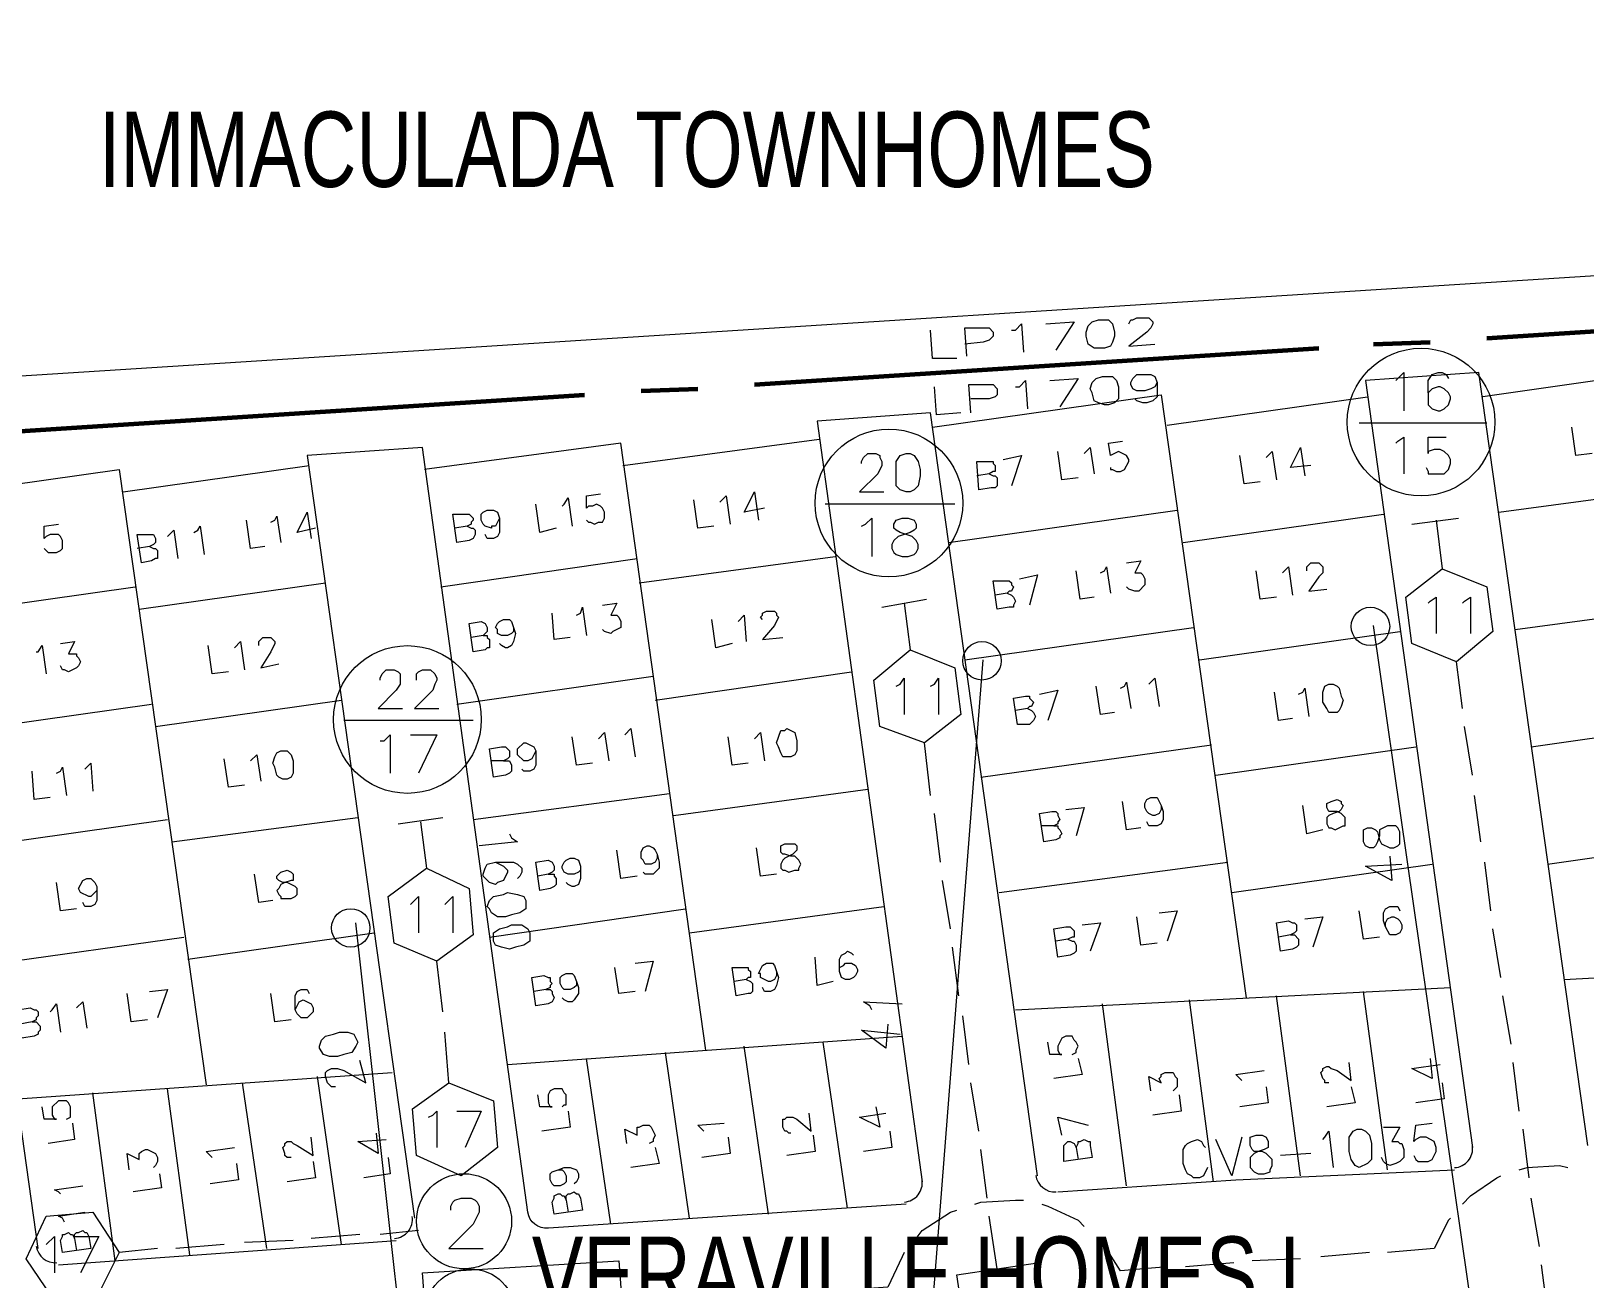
# Model space of a CAD drawing. Header units: millimetres. Extents: x 3.6 to 37.8, y 0.6 to 28.7.
# Drawn here: x 16.312 to 19.515, y 21.243 to 23.815 of the extents above; entities that cross this region are included whole.
import ezdxf

# ---------------------------------------------------------------- set-up
doc = ezdxf.new("R2010")
doc.units = ezdxf.units.MM
for name, color, linetype in [('PDF_0', 7, 'Continuous'), ('PDF_S102$BOUNDARY-NODE', 3, 'Continuous'), ('PDF_S102$Passives-Splt2way', 7, 'Continuous'), ('PDF_S102$Passives-TapOffs', 7, 'Continuous'), ('PDF_S102$POLE', 7, 'Continuous'), ('PDF_S102$STRAND', 7, 'Continuous'), ('PDF_S102$Symbols-SelfTerminating', 7, 'Continuous'), ('PDF_Text', 4, 'Continuous')]:
    doc.layers.add(name, color=color, linetype=linetype)
for name, color, linetype, true_color in [('PDF_S102$Actives-Amplifier', 92, 'Continuous', 0x00b800), ('PDF_S102$Cable-565', 23, 'Continuous', 0xdd8a6d), ('PDF_S102$LOTS', 254, 'Continuous', 0xdcdcdc), ('PDF_S102$NAME-boundarynode', 104, 'Continuous', 0x009425), ('PDF_S102$ROAD', 8, 'Continuous', 0x7f7f7f), ('PDF_S102$SDU', 157, 'Continuous', 0x396472), ('PDF_S102$Symbols-EndOfLine', 15, 'Continuous', 0x944a4a)]:
    doc.layers.add(name, color=color, linetype=linetype, true_color=true_color)
doc.styles.add('PDF Swis721 LtCn BT', font='swisscl.ttf')

msp = doc.modelspace()

# ---------------------------------------------------------------- linework, layer by layer
at = {"layer": 'PDF_0', "lineweight": 9}
msp.add_lwpolyline([(28.37407, 23.21161), (26.01802, 23.29084), (26.30158, 28.54921), (21.95227, 28.59091), (22.05235, 25.58434), (22.89052, 23.52436), (13.59559, 22.93222), (13.61644, 22.59862), (13.79158, 21.34762), (13.24531, 21.33094), (13.39543, 19.22509), (13.89166, 19.22926), (13.92919, 18.76222), (13.53721, 18.31186), (13.63729, 17.52373), (14.4838, 17.52373), (14.67562, 15.36367), (14.75068, 14.22526)], dxfattribs=at)
at = {"layer": 'PDF_S102$Actives-Amplifier', "lineweight": 13}
msp.add_lwpolyline([(17.54458, 21.00151), (17.14009, 20.97232), (17.11924, 21.25588), (17.52373, 21.2809)], close=True, dxfattribs=at)
msp.add_circle((17.21723, 21.17039), 0.09382, dxfattribs=at)
at = {"layer": 'PDF_S102$BOUNDARY-NODE', "lineweight": 60}
for points in [[(19.31266, 23.18242), (20.47609, 23.25748)], [(17.80312, 23.08651), (18.96655, 23.16157)], [(19.07914, 23.16991), (19.1959, 23.17408)], [(16.28941, 22.9906), (17.45284, 23.06566)], [(17.5696, 23.074), (17.68636, 23.07817)]]:
    msp.add_lwpolyline(points, dxfattribs=at)
at = {"layer": 'PDF_S102$Cable-565', "lineweight": 13}
for points in [[(19.26262, 22.41931), (19.25011, 22.51522)], [(19.28347, 22.2817), (19.26679, 22.38178)], [(18.16591, 22.24), (18.1534, 22.34842)], [(19.30015, 22.14409), (19.28764, 22.24)], [(18.18676, 22.10239), (18.17425, 22.20247)], [(19.321, 22.00231), (19.30849, 22.10239)], [(18.20761, 21.96478), (18.19093, 22.06486)], [(19.34185, 21.8647), (19.32517, 21.96478)], [(18.22429, 21.82717), (18.21178, 21.92725)], [(17.16094, 21.79381), (17.14843, 21.89806)], [(19.3627, 21.72709), (19.34602, 21.82717)], [(18.24514, 21.68539), (18.23263, 21.78547)], [(17.17345, 21.64786), (17.16511, 21.75211)], [(19.37938, 21.58948), (19.36687, 21.68956)], [(18.26599, 21.54778), (18.24931, 21.64786)], [(19.40023, 21.45187), (19.38772, 21.55195)], [(18.28267, 21.41017), (18.27016, 21.51025)], [(19.37938, 21.46855), (19.39606, 21.47272), (19.46278, 21.47689), (19.47946, 21.47272)], [(19.26262, 21.39766), (19.2793, 21.41434), (19.33351, 21.45187), (19.34185, 21.45604)], [(18.25765, 21.39766), (18.27016, 21.40183), (18.34105, 21.406), (18.35773, 21.406)], [(18.39526, 21.39766), (18.40777, 21.39349), (18.47032, 21.3643), (18.48283, 21.35179)], [(19.42108, 21.31009), (19.4044, 21.41017)], [(18.13672, 21.32677), (18.14923, 21.34345), (18.20761, 21.38098), (18.22012, 21.38515)], [(18.30352, 21.26422), (18.28684, 21.37264)], [(19.2376, 21.36847), (19.23343, 21.3643), (19.20424, 21.30592), (19.10833, 21.29758)], [(16.98997, 21.33511), (16.88989, 21.32677)], [(17.1109, 21.34345), (17.03167, 21.33511)], [(16.57297, 21.30592), (16.49374, 21.29758)], [(16.71058, 21.31426), (16.6105, 21.30592)], [(16.85236, 21.3226), (16.75228, 21.31843)], [(18.1117, 21.29758), (18.10753, 21.28924), (18.07834, 21.22669), (17.96158, 21.21835)], [(18.6538, 21.26839), (18.55789, 21.26005), (18.52036, 21.31843), (18.51202, 21.32677)], [(19.0708, 21.29758), (18.97072, 21.28924)], [(18.79141, 21.27673), (18.69133, 21.26839)], [(18.92902, 21.28507), (18.82894, 21.2809)], [(19.43776, 21.17665), (19.42525, 21.27256)]]:
    msp.add_lwpolyline(points, dxfattribs=at)
at = {"layer": 'PDF_S102$LOTS', "lineweight": 0}
for points in [[(19.97569, 21.88972), (19.80055, 23.13238), (19.30432, 23.06149)], [(18.17008, 22.99894), (18.64129, 23.06566), (18.81643, 21.823)], [(18.6538, 23.00311), (19.06663, 23.06149)], [(17.70304, 21.71458), (17.5279, 22.96558), (17.12341, 22.91137)], [(17.53207, 22.91971), (17.93656, 22.97392)], [(16.1101, 22.85716), (16.49374, 22.91137), (16.67305, 21.64369)], [(16.50208, 22.8655), (16.88572, 22.91971)], [(19.33768, 22.8238), (19.83391, 22.89052)], [(18.20344, 22.76125), (18.67465, 22.82797)], [(18.68716, 22.76125), (19.09999, 22.81963)], [(17.15677, 22.66951), (17.56126, 22.72789)], [(17.56543, 22.67785), (17.96992, 22.73206)], [(16.53544, 22.62364), (16.91908, 22.67785)], [(16.14346, 22.6153), (16.5271, 22.66951)], [(19.37104, 22.58194), (19.86727, 22.64866)], [(18.2368, 22.51939), (18.70801, 22.58611)], [(18.72052, 22.51939), (19.13335, 22.57777)], [(17.19013, 22.42765), (17.59462, 22.48603)], [(17.59879, 22.43599), (18.00328, 22.49437)], [(16.17682, 22.37344), (16.56046, 22.42765)], [(16.5688, 22.38178), (16.95244, 22.43599)], [(19.4044, 22.34008), (19.90063, 22.41097)], [(18.27016, 22.27753), (18.74554, 22.34425)], [(18.75388, 22.2817), (19.16671, 22.34008)], [(17.22349, 22.18996), (17.62798, 22.24417)], [(17.63632, 22.1983), (18.03664, 22.25251)], [(16.60216, 22.14409), (16.9858, 22.19413)], [(16.21018, 22.13575), (16.59382, 22.18996)], [(19.43776, 22.09822), (19.93399, 22.16911)], [(18.30769, 22.03984), (18.7789, 22.10239)], [(18.78724, 22.03984), (19.20007, 22.09822)], [(17.25685, 21.9481), (17.66134, 22.00648)], [(17.66968, 21.95644), (18.07, 22.01065)], [(16.24354, 21.89389), (16.62718, 21.9481)], [(16.63552, 21.90223), (17.01916, 21.95644)], [(19.47112, 21.86053), (20.47609, 21.91474)], [(18.34105, 21.79798), (19.2376, 21.84385)], [(18.5704, 21.43519), (18.52036, 21.81049)], [(18.74971, 21.44353), (18.69967, 21.81883)], [(18.92902, 21.45604), (18.87898, 21.82717)], [(19.10833, 21.46855), (19.05829, 21.83551)], [(17.29438, 21.68539), (18.10753, 21.74377)], [(17.83231, 21.37681), (17.78227, 21.72292)], [(17.99494, 21.38932), (17.9449, 21.73126)], [(17.50705, 21.35596), (17.45701, 21.6979)], [(17.66968, 21.36847), (17.61964, 21.71041)], [(16.28524, 21.6145), (17.05669, 21.66871)], [(16.95244, 21.31426), (16.9024, 21.66037)], [(16.4854, 21.2809), (16.43953, 21.62701)], [(16.63969, 21.29341), (16.59382, 21.63535)], [(16.79815, 21.30592), (16.74811, 21.64786)]]:
    msp.add_lwpolyline(points, dxfattribs=at)
at = {"layer": 'PDF_S102$NAME-boundarynode', "lineweight": 18}
for points in [[(18.51202, 23.21995), (18.53287, 23.21995), (18.54121, 23.21161), (18.54538, 23.19493), (18.54538, 23.18659), (18.54121, 23.17408), (18.53704, 23.16574), (18.52453, 23.16157), (18.50368, 23.16157), (18.49117, 23.16991), (18.487, 23.18659), (18.487, 23.19493), (18.49117, 23.20744), (18.49951, 23.21578)], [(18.52036, 23.10319), (18.54121, 23.10319), (18.54955, 23.09485), (18.55372, 23.08234), (18.55372, 23.05732), (18.54538, 23.04898), (18.53287, 23.04481), (18.52453, 23.04481), (18.51202, 23.04898), (18.50368, 23.05315), (18.49951, 23.06983), (18.49534, 23.07817), (18.49951, 23.09068), (18.50785, 23.09902)], [(18.62878, 23.08234), (18.62044, 23.07817), (18.60793, 23.074), (18.59125, 23.074), (18.58291, 23.07817), (18.57874, 23.08651), (18.57874, 23.09068), (18.58291, 23.09902), (18.59125, 23.10736), (18.62044, 23.10736), (18.62878, 23.10319), (18.63295, 23.09068)]]:
    msp.add_lwpolyline(points, close=True, dxfattribs=at)
for points in [[(18.57457, 23.21161), (18.57874, 23.21995), (18.58291, 23.21995), (18.59125, 23.22412), (18.61627, 23.22412), (18.62461, 23.21578), (18.62461, 23.21161), (18.62044, 23.20327), (18.6121, 23.19493), (18.57457, 23.16574), (18.62878, 23.16991)], [(18.22012, 23.14072), (18.17008, 23.14072), (18.16591, 23.1991)], [(18.24097, 23.14489), (18.2368, 23.20327), (18.28684, 23.20327), (18.29518, 23.19493), (18.29518, 23.18659), (18.28684, 23.17825), (18.27433, 23.17408), (18.2368, 23.16991)], [(18.33271, 23.1991), (18.34105, 23.1991), (18.35356, 23.21161), (18.35773, 23.15323)], [(18.4036, 23.21161), (18.46198, 23.21578), (18.42445, 23.1574)], [(18.34105, 23.08234), (18.34939, 23.08234), (18.3619, 23.09485), (18.36607, 23.03647)], [(18.41194, 23.09485), (18.47032, 23.09902), (18.43279, 23.04064)], [(18.63295, 23.09068), (18.63295, 23.06149), (18.62461, 23.05315), (18.6121, 23.04898), (18.60376, 23.04898), (18.59125, 23.05315), (18.58708, 23.05732)], [(18.22846, 23.02813), (18.17842, 23.02396), (18.17425, 23.08234)], [(18.24931, 23.02813), (18.24514, 23.08651), (18.29518, 23.08651), (18.30352, 23.07817), (18.30352, 23.06566), (18.29935, 23.06149), (18.28684, 23.05732), (18.24931, 23.05732)]]:
    msp.add_lwpolyline(points, dxfattribs=at)
at = {"layer": 'PDF_S102$Passives-Splt2way', "lineweight": 9}
msp.add_lwpolyline([(17.17762, 21.38515), (17.17762, 21.39349), (17.18179, 21.40183), (17.18596, 21.406), (17.19847, 21.41017), (17.21932, 21.41017), (17.22766, 21.406), (17.23183, 21.40183), (17.236, 21.39349), (17.236, 21.38098), (17.22349, 21.35596), (17.17345, 21.30592), (17.24434, 21.30592)], dxfattribs=at)
msp.add_circle((17.20472, 21.36221), 0.098, dxfattribs=at)
at = {"layer": 'PDF_S102$Passives-TapOffs', "lineweight": 9}
for points in [[(19.14586, 22.64866), (19.22092, 22.70704), (19.31266, 22.66951), (19.32517, 22.57777), (19.25011, 22.51522), (19.15837, 22.55275)], [(18.04915, 22.47769), (18.12421, 22.54024), (18.21595, 22.50271), (18.22846, 22.4068), (18.1534, 22.34842), (18.06166, 22.38178)], [(17.04835, 22.0315), (17.12758, 22.08988), (17.21515, 22.04818), (17.22349, 21.95227), (17.14843, 21.89806), (17.06086, 21.93559)], [(17.09839, 21.59365), (17.17345, 21.64786), (17.26519, 21.61033), (17.27353, 21.51442), (17.19847, 21.45604), (17.10673, 21.49774)], [(16.35613, 21.20584), (16.30192, 21.28507), (16.34362, 21.37264), (16.43953, 21.38098), (16.49374, 21.29758), (16.45204, 21.21418)], [(18.38692, 21.27673), (18.40777, 21.10993), (18.24514, 21.08908), (18.22012, 21.25171)]]:
    msp.add_lwpolyline(points, close=True, dxfattribs=at)
for points in [[(19.19173, 22.63615), (19.1959, 22.64032), (19.20841, 22.64866), (19.20841, 22.5736)], [(19.26262, 22.63615), (19.26679, 22.64032), (19.2793, 22.64866), (19.2793, 22.5736)], [(18.09502, 22.46518), (18.10336, 22.46935), (18.1117, 22.48186), (18.1117, 22.4068)], [(18.16591, 22.46518), (18.17425, 22.46935), (18.18259, 22.48186), (18.18259, 22.4068)], [(17.09422, 22.01482), (17.1109, 22.0315), (17.1109, 21.95644)], [(17.16511, 22.01482), (17.18179, 22.0315), (17.18179, 21.95644)], [(17.13175, 21.57697), (17.14009, 21.58114), (17.14843, 21.58948), (17.14843, 21.51442)], [(17.19013, 21.58948), (17.24017, 21.58948), (17.20681, 21.51442)], [(16.34362, 21.31426), (16.3603, 21.33094), (16.3603, 21.25588)], [(16.402, 21.33094), (16.45204, 21.33094), (16.41451, 21.25588)]]:
    msp.add_lwpolyline(points, dxfattribs=at)
at = {"layer": 'PDF_S102$POLE', "lineweight": 0}
for points in [[(17.29855, 22.16077), (17.30272, 22.15243), (17.31523, 22.14409), (17.236, 22.13575)], [(17.26936, 22.10239), (17.28604, 22.09405), (17.29438, 22.08571), (17.29438, 22.08154), (17.28604, 22.06486), (17.27353, 22.06069), (17.26936, 22.05652), (17.25685, 22.06069), (17.24434, 22.0732), (17.24434, 22.07737), (17.24851, 22.08988), (17.25268, 22.09822), (17.26936, 22.10239), (17.30689, 22.10239), (17.31523, 22.09822), (17.32357, 22.08988), (17.32357, 22.08154), (17.3194, 22.0732), (17.31523, 22.06903)], [(19.09999, 21.55612), (19.13335, 21.55612), (19.11667, 21.52693), (19.12918, 21.52693), (19.13335, 21.52276), (19.13752, 21.52276), (19.14169, 21.51025), (19.14169, 21.49357), (19.13335, 21.48523), (19.12501, 21.48106), (19.1125, 21.47689), (19.10416, 21.48106), (19.09999, 21.48523), (19.09582, 21.49357)], [(19.16254, 21.49774), (19.16671, 21.4894), (19.17088, 21.48523), (19.19173, 21.48523), (19.20007, 21.4894), (19.20841, 21.50608), (19.20841, 21.51442), (19.20424, 21.52693), (19.18756, 21.53527), (19.17505, 21.53527), (19.16671, 21.5311), (19.16254, 21.52693), (19.16671, 21.56029), (19.20007, 21.56446)], [(18.7372, 21.47272), (18.72886, 21.45604), (18.72052, 21.45187), (18.70801, 21.45187), (18.70384, 21.45604), (18.6955, 21.46021), (18.69133, 21.46855), (18.68716, 21.48106), (18.68716, 21.51025), (18.69133, 21.51859), (18.6955, 21.52276), (18.70384, 21.52693), (18.71635, 21.5311), (18.72469, 21.52693), (18.72886, 21.51859), (18.73303, 21.51442)], [(18.80809, 21.53527), (18.78724, 21.45604), (18.75388, 21.5311)], [(18.97489, 21.5311), (18.97906, 21.53527), (18.9874, 21.54778), (18.99574, 21.47272)], [(18.94987, 21.50191), (18.88732, 21.49774)]]:
    msp.add_lwpolyline(points, dxfattribs=at)
for points in [[(17.33191, 22.02316), (17.33191, 22.00648), (17.3194, 21.99814), (17.30272, 21.99397), (17.29021, 21.9898), (17.27353, 21.9898), (17.26102, 21.99814), (17.25685, 22.00648), (17.25268, 22.01065), (17.25685, 22.02316), (17.26519, 22.0315), (17.28604, 22.03567), (17.29438, 22.03984), (17.31523, 22.03567), (17.32774, 22.0315)], [(17.34025, 21.95644), (17.34025, 21.93976), (17.32774, 21.93142), (17.31106, 21.92725), (17.29855, 21.92308), (17.28187, 21.92725), (17.26936, 21.93142), (17.26519, 21.93976), (17.26519, 21.95644), (17.2777, 21.96478), (17.29438, 21.96895), (17.30272, 21.97312), (17.32357, 21.97312), (17.33608, 21.96478)], [(18.83728, 21.53944), (18.84979, 21.53944), (18.85813, 21.53527), (18.8623, 21.52693), (18.8623, 21.51442), (18.85396, 21.51025), (18.84145, 21.50608), (18.83311, 21.50191), (18.82477, 21.49357), (18.82477, 21.47272), (18.83311, 21.46438), (18.84145, 21.46021), (18.85396, 21.46021), (18.86647, 21.46438), (18.86647, 21.46855), (18.87064, 21.47689), (18.87064, 21.4894), (18.85813, 21.50191), (18.84979, 21.50608), (18.83311, 21.50608), (18.82894, 21.51025), (18.82477, 21.51859), (18.82477, 21.53527)], [(19.04578, 21.55195), (19.05412, 21.55195), (19.06246, 21.54778), (19.0708, 21.53944), (19.07497, 21.52276), (19.07497, 21.4894), (19.06663, 21.48106), (19.04995, 21.47272), (19.04161, 21.47689), (19.03327, 21.4894), (19.0291, 21.50608), (19.0291, 21.53527), (19.03744, 21.54778)]]:
    msp.add_lwpolyline(points, close=True, dxfattribs=at)
for centre, radius in [((19.07288, 22.58819), 0.03962), ((18.27224, 22.5173), 0.03962), ((16.97121, 21.96686), 0.03961)]:
    msp.add_circle(centre, radius, dxfattribs=at)
at = {"layer": 'PDF_S102$ROAD', "lineweight": 0}
for points in [[(19.52116, 21.51859), (19.29598, 23.11153), (19.06246, 23.09485), (19.28347, 21.51442)], [(18.38692, 21.45604), (18.16591, 23.02813), (17.93239, 23.01145), (18.14923, 21.44353)], [(18.42862, 21.42268), (18.79558, 21.4477), (19.24594, 21.46855)], [(16.36864, 21.27256), (17.06503, 21.3226)]]:
    msp.add_lwpolyline(points, dxfattribs=at)
for points in [[(18.11587, 21.39766), (17.37851, 21.34772, -0.3945397), (17.33608, 21.38098), (17.11924, 22.95724), (16.88155, 22.94056), (17.10256, 21.36847)], [(16.32694, 21.30592), (16.10593, 22.88218), (15.87241, 22.8655), (16.08925, 21.29758, -0.4341705), (16.05245, 21.25181)]]:
    msp.add_lwpolyline(points, format="xyb", dxfattribs=at)
for centre, radius, start, end in [((19.24386, 21.51233), 0.03961, 272.94499, 7.94585), ((18.10961, 21.44145), 0.03962, 274.07164, 7.94789), ((18.42236, 21.46229), 0.03961, 187.94608, 274.07088), ((17.05877, 21.36639), 0.03962, 274.07164, 7.94789), ((16.36238, 21.31634), 0.03961, 187.94608, 274.07088)]:
    msp.add_arc(centre, radius, start, end, dxfattribs=at)
at = {"layer": 'PDF_S102$SDU', "lineweight": 0}
for points in [[(19.5295, 22.94473), (19.49614, 22.94056), (19.4878, 22.99894)], [(18.53704, 22.91554), (18.53704, 22.91137), (18.54121, 22.91137), (18.54955, 22.9072), (18.55789, 22.9072), (18.56623, 22.91137), (18.57457, 22.92805), (18.57457, 22.93222), (18.5704, 22.94056), (18.55372, 22.9489), (18.53704, 22.94056), (18.53287, 22.96558), (18.56206, 22.96975)], [(18.31603, 22.93222), (18.35356, 22.94056), (18.33271, 22.87801)], [(18.47032, 22.89469), (18.43696, 22.89052), (18.42862, 22.9489)], [(18.48283, 22.94473), (18.49534, 22.95724), (18.50368, 22.90303)], [(18.84562, 22.88635), (18.81226, 22.88218), (18.80392, 22.94056)], [(18.85813, 22.93639), (18.87064, 22.9489), (18.87898, 22.89052)], [(18.94987, 22.91971), (18.90817, 22.91554), (18.92902, 22.95724), (18.93736, 22.89886)], [(18.28684, 22.90303), (18.29518, 22.89886), (18.29935, 22.89886), (18.30352, 22.89469), (18.30352, 22.87801), (18.29935, 22.87384), (18.29101, 22.87384), (18.26599, 22.86967), (18.26182, 22.92805), (18.29518, 22.92805), (18.29518, 22.92388), (18.29935, 22.91971), (18.29935, 22.9072), (18.29518, 22.9072), (18.28684, 22.90303), (18.26182, 22.89886)], [(17.39446, 22.79044), (17.3611, 22.7821), (17.35276, 22.84048)], [(17.40697, 22.83631), (17.41114, 22.84048), (17.41948, 22.85299), (17.42782, 22.79461)], [(17.45701, 22.80712), (17.46118, 22.80295), (17.46535, 22.80295), (17.47369, 22.79878), (17.48203, 22.80295), (17.49037, 22.80295), (17.49454, 22.81129), (17.49454, 22.8238), (17.49037, 22.83214), (17.4862, 22.83631), (17.47786, 22.84048), (17.46952, 22.83631), (17.46118, 22.83631), (17.45701, 22.83214), (17.45701, 22.85716), (17.4862, 22.86133)], [(17.71972, 22.79461), (17.68636, 22.79044), (17.67802, 22.84882)], [(17.73223, 22.84465), (17.74474, 22.85716), (17.75308, 22.79878)], [(17.82397, 22.83214), (17.78227, 22.8238), (17.80312, 22.8655), (17.81146, 22.80712)], [(16.79398, 22.75291), (16.76479, 22.74874), (16.75645, 22.80712)], [(16.80649, 22.80295), (16.81483, 22.80712), (16.819, 22.81546), (16.82734, 22.76125)], [(16.89823, 22.79044), (16.8607, 22.7821), (16.88155, 22.8238), (16.88989, 22.76959)], [(17.21098, 22.79461), (17.21932, 22.79044), (17.22349, 22.79044), (17.22766, 22.78627), (17.22766, 22.77793), (17.22349, 22.76959), (17.21515, 22.76542), (17.19013, 22.76125), (17.18179, 22.81963), (17.21515, 22.81963), (17.22349, 22.81129), (17.22349, 22.80712), (17.21932, 22.80295), (17.21932, 22.79878), (17.21098, 22.79461), (17.18596, 22.79044)], [(17.2777, 22.81129), (17.26936, 22.79461), (17.26102, 22.79461), (17.26102, 22.79044), (17.24851, 22.79461), (17.24434, 22.79878), (17.24017, 22.80712), (17.24017, 22.81963), (17.24434, 22.8238), (17.25268, 22.82797), (17.26519, 22.82797), (17.27353, 22.8238), (17.2777, 22.81129), (17.2777, 22.7821), (17.27353, 22.77376), (17.26519, 22.76959), (17.25268, 22.76959), (17.24851, 22.77793)], [(16.33945, 22.74874), (16.34779, 22.7404), (16.36447, 22.7404), (16.37281, 22.74457), (16.37698, 22.74874), (16.37698, 22.76542), (16.37281, 22.77376), (16.36864, 22.77793), (16.35196, 22.77793), (16.34362, 22.77376), (16.33945, 22.76959), (16.33945, 22.79461), (16.36864, 22.79878)], [(16.55629, 22.75291), (16.56463, 22.74874), (16.5688, 22.74874), (16.57297, 22.74457), (16.57297, 22.72789), (16.5688, 22.72789), (16.56046, 22.72372), (16.53961, 22.71955), (16.53127, 22.77793), (16.56463, 22.77793), (16.5688, 22.76959), (16.5688, 22.76125), (16.56463, 22.75708), (16.55629, 22.75291), (16.53127, 22.74874)], [(16.59382, 22.77376), (16.60633, 22.78627), (16.61467, 22.72789)], [(16.64803, 22.7821), (16.65637, 22.78627), (16.66054, 22.79461), (16.66888, 22.73623)], [(18.51619, 22.6987), (18.52453, 22.70287), (18.5287, 22.71121), (18.53704, 22.657)], [(18.5704, 22.71955), (18.59959, 22.72372), (18.58708, 22.6987), (18.59959, 22.6987), (18.60376, 22.69453), (18.60793, 22.68619), (18.60793, 22.67368), (18.59542, 22.66117), (18.58708, 22.66117), (18.57457, 22.66534), (18.5704, 22.66951)], [(18.89149, 22.6987), (18.904, 22.71121), (18.91234, 22.65283)], [(18.94153, 22.70287), (18.94153, 22.71121), (18.94987, 22.71955), (18.96655, 22.71955), (18.97489, 22.71121), (18.97489, 22.6987), (18.96655, 22.69036), (18.9457, 22.66117), (18.98323, 22.66534)], [(18.32437, 22.657), (18.33271, 22.65283), (18.33688, 22.64866), (18.34105, 22.64032), (18.33688, 22.63198), (18.33688, 22.62781), (18.32854, 22.62781), (18.30352, 22.62364), (18.29518, 22.68202), (18.32854, 22.68202), (18.33271, 22.67785), (18.33271, 22.67368), (18.33688, 22.66951), (18.33271, 22.66117), (18.32854, 22.66117), (18.32437, 22.657), (18.29935, 22.65283)], [(18.34939, 22.68619), (18.38692, 22.69453), (18.37024, 22.63198)], [(18.50368, 22.64866), (18.47449, 22.64449), (18.46615, 22.70287)], [(18.87898, 22.64866), (18.84562, 22.64449), (18.83728, 22.70287)], [(17.42365, 22.56526), (17.39029, 22.56109), (17.38612, 22.6153)], [(17.43616, 22.61113), (17.4445, 22.6153), (17.44867, 22.62781), (17.45701, 22.56943)], [(17.49037, 22.63198), (17.51956, 22.63615), (17.50705, 22.61113), (17.51956, 22.61113), (17.52373, 22.60696), (17.5279, 22.59862), (17.5279, 22.58611), (17.51122, 22.57777), (17.50705, 22.5736), (17.49454, 22.57777), (17.49037, 22.58194)], [(17.76976, 22.59862), (17.78227, 22.61113), (17.78644, 22.55692)], [(17.8198, 22.60279), (17.81563, 22.60696), (17.8198, 22.61113), (17.8198, 22.6153), (17.82814, 22.61947), (17.84482, 22.61947), (17.84899, 22.6153), (17.84899, 22.61113), (17.85316, 22.60696), (17.84482, 22.59028), (17.8198, 22.56109), (17.8615, 22.56526)], [(17.24434, 22.56943), (17.25268, 22.56943), (17.25268, 22.56526), (17.25685, 22.56109), (17.25685, 22.54441), (17.25268, 22.54441), (17.24851, 22.54024), (17.22349, 22.53607), (17.21515, 22.59445), (17.24017, 22.59862), (17.24851, 22.59445), (17.25268, 22.58611), (17.25268, 22.57777), (17.24434, 22.56943), (17.21932, 22.56526)], [(17.30689, 22.58611), (17.31106, 22.5736), (17.30689, 22.55692), (17.30272, 22.54858), (17.29438, 22.54441), (17.29021, 22.54441), (17.28187, 22.54858), (17.2777, 22.55275)], [(17.75725, 22.55275), (17.72389, 22.54441), (17.71555, 22.60279)], [(16.32277, 22.53607), (16.32694, 22.53607), (16.33528, 22.54858), (16.34362, 22.4902)], [(16.37281, 22.55275), (16.402, 22.55692), (16.38949, 22.5319), (16.40617, 22.5319), (16.40617, 22.52773), (16.41034, 22.52356), (16.41451, 22.51522), (16.41034, 22.50688), (16.40617, 22.50271), (16.38949, 22.49437), (16.38115, 22.49854), (16.37698, 22.49854), (16.37281, 22.50688)], [(16.71892, 22.49437), (16.68556, 22.4902), (16.67722, 22.54858)], [(16.73143, 22.54441), (16.74394, 22.55692), (16.75228, 22.49854)], [(16.78147, 22.54858), (16.78147, 22.55692), (16.78981, 22.56526), (16.80649, 22.56526), (16.81483, 22.55692), (16.81483, 22.55275), (16.80649, 22.53607), (16.78564, 22.50271), (16.82317, 22.51105)], [(18.39109, 22.4485), (18.42862, 22.45684), (18.40777, 22.39429)], [(18.54538, 22.41097), (18.51619, 22.4068), (18.50785, 22.46518)], [(18.55789, 22.46101), (18.56623, 22.46518), (18.5704, 22.47352), (18.57874, 22.41931)], [(18.61627, 22.46935), (18.62878, 22.48186), (18.63712, 22.42348)], [(18.91234, 22.39846), (18.88315, 22.39429), (18.87481, 22.45267)], [(18.92485, 22.4485), (18.93319, 22.45267), (18.93736, 22.46101), (18.9457, 22.40263)], [(18.36607, 22.41931), (18.37441, 22.41514), (18.37858, 22.41097), (18.38275, 22.40263), (18.37858, 22.39429), (18.37024, 22.38595), (18.34522, 22.38595), (18.33688, 22.44016), (18.3619, 22.44433), (18.37024, 22.44433), (18.37024, 22.44016), (18.37858, 22.43182), (18.37441, 22.42348), (18.37024, 22.42348), (18.36607, 22.41931), (18.34105, 22.41514)], [(17.46952, 22.30672), (17.43616, 22.30255), (17.42782, 22.36093)], [(17.48203, 22.35676), (17.49454, 22.36927), (17.50288, 22.31089)], [(17.53624, 22.3651), (17.54875, 22.37761), (17.55709, 22.31923)], [(17.79061, 22.30672), (17.75725, 22.30255), (17.74891, 22.36093)], [(17.80312, 22.35676), (17.81563, 22.36927), (17.82397, 22.31089)], [(16.76479, 22.31089), (16.7773, 22.3234), (16.78564, 22.26919)], [(17.28604, 22.31089), (17.29855, 22.31089), (17.30272, 22.30255), (17.30272, 22.29004), (17.29855, 22.28587), (17.29021, 22.2817), (17.26519, 22.27753), (17.25685, 22.33591), (17.28187, 22.34008), (17.29021, 22.34008), (17.29855, 22.33174), (17.29855, 22.31923), (17.29438, 22.31506), (17.28604, 22.31089), (17.26102, 22.31089)], [(17.35276, 22.33174), (17.34442, 22.31506), (17.33608, 22.31089), (17.32774, 22.31089), (17.31523, 22.3234), (17.31523, 22.33591), (17.32774, 22.34842), (17.33191, 22.34842), (17.34859, 22.34008), (17.35276, 22.33174), (17.35276, 22.30255), (17.34859, 22.29421), (17.34025, 22.29004), (17.32774, 22.29004), (17.32357, 22.29421)], [(16.35196, 22.23583), (16.3186, 22.23166), (16.31443, 22.29004)], [(16.36447, 22.28587), (16.37281, 22.29004), (16.37698, 22.29838), (16.38532, 22.24)], [(16.42285, 22.29421), (16.43536, 22.30672), (16.43953, 22.24834)], [(16.75228, 22.26085), (16.71892, 22.25668), (16.71058, 22.31506)], [(18.59959, 22.17328), (18.5704, 22.16911), (18.56206, 22.22749)], [(18.42028, 22.17745), (18.42862, 22.17745), (18.42862, 22.17328), (18.43279, 22.16911), (18.43696, 22.16077), (18.43279, 22.1566), (18.43279, 22.15243), (18.42445, 22.14826), (18.39943, 22.14409), (18.39109, 22.20247), (18.41611, 22.20664), (18.42445, 22.20664), (18.42862, 22.20247), (18.42862, 22.1983), (18.43279, 22.18996), (18.42862, 22.18579), (18.42862, 22.18162), (18.42028, 22.17745), (18.39526, 22.17745)], [(18.4453, 22.21081), (18.48283, 22.21498), (18.46615, 22.1566)], [(18.64129, 22.21915), (18.64546, 22.20664), (18.64546, 22.18996), (18.64129, 22.18162), (18.63295, 22.17745), (18.61627, 22.17745), (18.6121, 22.18579)], [(18.97489, 22.16911), (18.94153, 22.16077), (18.93319, 22.21915)], [(17.84899, 22.07737), (17.81563, 22.0732), (17.80729, 22.13158)], [(17.37778, 22.07737), (17.39029, 22.07737), (17.39029, 22.0732), (17.39446, 22.06903), (17.39446, 22.05652), (17.39029, 22.05235), (17.38195, 22.04818), (17.3611, 22.04401), (17.35276, 22.10239), (17.37778, 22.10656), (17.38612, 22.10239), (17.39029, 22.09405), (17.39029, 22.08571), (17.38612, 22.08154), (17.37778, 22.07737), (17.35693, 22.0732)], [(17.4445, 22.08571), (17.44033, 22.08154), (17.43199, 22.07737), (17.41948, 22.07737), (17.41114, 22.08154), (17.40697, 22.08988), (17.40697, 22.09405), (17.41114, 22.10239), (17.41531, 22.10656), (17.42365, 22.11073), (17.43199, 22.11073), (17.44033, 22.10656), (17.4445, 22.09405), (17.4445, 22.08571), (17.4445, 22.06903), (17.44033, 22.05652), (17.43199, 22.05235), (17.42782, 22.05235), (17.41948, 22.05652), (17.41531, 22.06069)], [(17.56126, 22.0732), (17.5279, 22.06903), (17.51956, 22.12741)], [(17.60296, 22.11907), (17.60713, 22.10239), (17.60713, 22.08988), (17.59462, 22.07737), (17.57794, 22.07737), (17.57377, 22.08154)], [(16.44787, 22.04401), (16.43536, 22.0315), (16.43119, 22.0315), (16.41451, 22.03984), (16.41034, 22.04818), (16.41868, 22.06486), (16.42702, 22.06903), (16.43536, 22.06903), (16.4437, 22.06069), (16.44787, 22.05235), (16.44787, 22.04401), (16.44787, 22.02316), (16.4437, 22.01482), (16.43536, 22.01065), (16.42285, 22.01065), (16.41868, 22.01899)], [(16.81066, 22.02316), (16.78147, 22.01899), (16.77313, 22.07737)], [(16.40617, 22.00648), (16.37281, 22.00231), (16.36447, 22.06069)], [(18.63712, 21.99814), (18.67465, 22.00231), (18.6538, 21.93976)], [(19.09165, 21.9481), (19.05829, 21.94393), (19.04995, 22.00231)], [(19.10416, 21.96895), (19.09999, 21.98146), (19.09999, 21.99814), (19.10416, 22.00648), (19.1125, 22.01065), (19.12918, 22.01065), (19.13335, 22.00231)], [(18.47866, 21.97312), (18.51619, 21.97729), (18.49534, 21.91891)], [(18.63295, 21.93559), (18.59959, 21.93142), (18.59125, 21.9898)], [(18.90817, 21.95227), (18.91651, 21.95227), (18.92485, 21.94393), (18.92485, 21.93142), (18.92068, 21.92725), (18.91234, 21.92308), (18.88732, 21.91891), (18.87898, 21.97729), (18.904, 21.98146), (18.91234, 21.97729), (18.91651, 21.97729), (18.92068, 21.97312), (18.92068, 21.96061), (18.91651, 21.95644), (18.90817, 21.95227), (18.88315, 21.9481)], [(18.93736, 21.98563), (18.97489, 21.9898), (18.95404, 21.92725)], [(18.44947, 21.94393), (18.45781, 21.93976), (18.46198, 21.93976), (18.46615, 21.93142), (18.46615, 21.91891), (18.46198, 21.91474), (18.45364, 21.91057), (18.42862, 21.9064), (18.42028, 21.96478), (18.4453, 21.96895), (18.45364, 21.96895), (18.46198, 21.96061), (18.46198, 21.9481), (18.45781, 21.9481), (18.44947, 21.94393), (18.42445, 21.93976)], [(17.96575, 21.85636), (17.93239, 21.84802), (17.92822, 21.9064)], [(17.97826, 21.88555), (17.9866, 21.88972), (17.99077, 21.89389), (18.00328, 21.89389), (18.01162, 21.88972), (18.01579, 21.88138), (18.01579, 21.87721), (18.01162, 21.86887), (18.00745, 21.8647), (17.99911, 21.86053), (17.99077, 21.86053), (17.98243, 21.8647), (17.97826, 21.87721), (17.97826, 21.88555), (17.97826, 21.90223), (17.98243, 21.91057), (17.99077, 21.91474), (17.99494, 21.91891), (18.00328, 21.91474), (18.00745, 21.91057)], [(17.55709, 21.83551), (17.52373, 21.83134), (17.51539, 21.88555)], [(17.55709, 21.89389), (17.59462, 21.89806), (17.57794, 21.83551)], [(17.78644, 21.86053), (17.79478, 21.85636), (17.79895, 21.85219), (17.79895, 21.83551), (17.79478, 21.83134), (17.79061, 21.83134), (17.76559, 21.82717), (17.75725, 21.88555), (17.79061, 21.88555), (17.79061, 21.88138), (17.79478, 21.87721), (17.79478, 21.8647), (17.79061, 21.8647), (17.78644, 21.86053), (17.76142, 21.85636)], [(17.84899, 21.87721), (17.85316, 21.8647), (17.84899, 21.84802), (17.84482, 21.83968), (17.83648, 21.83551), (17.82397, 21.83551), (17.8198, 21.84385)], [(17.37361, 21.83968), (17.38195, 21.83968), (17.38612, 21.83551), (17.38612, 21.83134), (17.39029, 21.823), (17.38612, 21.81466), (17.37778, 21.81049), (17.35276, 21.80632), (17.34442, 21.8647), (17.36944, 21.86887), (17.37778, 21.8647), (17.38195, 21.8647), (17.38195, 21.85636), (17.38612, 21.85219), (17.38195, 21.84802), (17.38195, 21.84385), (17.37361, 21.83968), (17.34859, 21.83551)], [(17.43616, 21.85636), (17.44033, 21.84385), (17.44033, 21.83134), (17.43199, 21.81883), (17.42782, 21.81466), (17.41948, 21.81466), (17.41114, 21.81883), (17.40697, 21.823)], [(16.35196, 21.79381), (16.35613, 21.79798), (16.36447, 21.81049), (16.37281, 21.75211)], [(16.40617, 21.80215), (16.41868, 21.81466), (16.42702, 21.76045)], [(16.55212, 21.77713), (16.51876, 21.77296), (16.51042, 21.83134)], [(16.55629, 21.83551), (16.59382, 21.83968), (16.57297, 21.7813)], [(16.84819, 21.77713), (16.81483, 21.77296), (16.80649, 21.83134)], [(16.85653, 21.79798), (16.86487, 21.81466), (16.87321, 21.81883), (16.88989, 21.81049), (16.89406, 21.80215), (16.89406, 21.79381), (16.88155, 21.7813), (16.86904, 21.7813), (16.8607, 21.78964), (16.85653, 21.79798), (16.85653, 21.82717), (16.8607, 21.83551), (16.86904, 21.83968), (16.88155, 21.83968), (16.88572, 21.83134)], [(16.31443, 21.77296), (16.32277, 21.77296), (16.33111, 21.76462), (16.33111, 21.75628), (16.32694, 21.75211), (16.32694, 21.74794), (16.3186, 21.74377), (16.29358, 21.7396), (16.28524, 21.79798), (16.31026, 21.80215), (16.3186, 21.79798), (16.32277, 21.79798), (16.32694, 21.79381), (16.32694, 21.78547), (16.32277, 21.7813), (16.32277, 21.77713), (16.31443, 21.77296), (16.28941, 21.76879)], [(18.45781, 21.70624), (18.46615, 21.71041), (18.46615, 21.71458), (18.47032, 21.72292), (18.46615, 21.73126), (18.46198, 21.73543), (18.45781, 21.74377), (18.4453, 21.74377), (18.43696, 21.7396), (18.42862, 21.72292), (18.42862, 21.71458), (18.43279, 21.70624), (18.43696, 21.70624), (18.41194, 21.70624), (18.40777, 21.73126)], [(18.47032, 21.6979), (18.47866, 21.66454), (18.42028, 21.6562)], [(18.9874, 21.64786), (18.97906, 21.64786), (18.97906, 21.65203), (18.97489, 21.6562), (18.97072, 21.66871), (18.97489, 21.67288), (18.97489, 21.67705), (18.98323, 21.68122), (18.9874, 21.68122), (18.99157, 21.67705), (19.00408, 21.67288), (19.03327, 21.65203), (19.0291, 21.68956)], [(19.1959, 21.6979), (19.20007, 21.6562), (19.15837, 21.67705), (19.21675, 21.68539)], [(18.62044, 21.63118), (18.61627, 21.66037), (18.64129, 21.64786), (18.63712, 21.6562), (18.64129, 21.66037), (18.64129, 21.66454), (18.64963, 21.66871), (18.66631, 21.66871), (18.67048, 21.66037), (18.67465, 21.6562), (18.67465, 21.63952), (18.66631, 21.63118)], [(18.80809, 21.65203), (18.79558, 21.66454), (18.85396, 21.67288)], [(17.40697, 21.59782), (17.41114, 21.60199), (17.41531, 21.60199), (17.41531, 21.62284), (17.41114, 21.62701), (17.40697, 21.63535), (17.39029, 21.63535), (17.38195, 21.63118), (17.37778, 21.62284), (17.37778, 21.60616), (17.38195, 21.59782), (17.38612, 21.59782), (17.3611, 21.59782), (17.35693, 21.62284)], [(18.67882, 21.62284), (18.68299, 21.58948), (18.62461, 21.58114)], [(18.85813, 21.63952), (18.8623, 21.60616), (18.80392, 21.59782)], [(19.03327, 21.63952), (19.04161, 21.60616), (18.98323, 21.59782)], [(19.22092, 21.64786), (19.22509, 21.6145), (19.16671, 21.60616)], [(16.38532, 21.5728), (16.39366, 21.57697), (16.39366, 21.59782), (16.38949, 21.60616), (16.38532, 21.61033), (16.36864, 21.61033), (16.35613, 21.59782), (16.35613, 21.58114), (16.3603, 21.5728), (16.36447, 21.5728), (16.33945, 21.5728), (16.33528, 21.59782)], [(17.41948, 21.58948), (17.42365, 21.55612), (17.36527, 21.54778)], [(17.87818, 21.54361), (17.87401, 21.54361), (17.86984, 21.54778), (17.86567, 21.54778), (17.8615, 21.55612), (17.8615, 21.5728), (17.86567, 21.5728), (17.86984, 21.57697), (17.88235, 21.57697), (17.89069, 21.5728), (17.91988, 21.54778), (17.91571, 21.58531)], [(18.05332, 21.59782), (18.06166, 21.55612), (18.01996, 21.57697), (18.07417, 21.58531)], [(16.39783, 21.56446), (16.402, 21.5311), (16.34779, 21.52276)], [(17.54041, 21.52276), (17.53624, 21.55195), (17.56126, 21.53944), (17.56126, 21.55612), (17.56543, 21.55612), (17.57377, 21.56029), (17.58628, 21.56029), (17.59045, 21.55612), (17.59879, 21.53944), (17.59462, 21.5311), (17.59462, 21.52693), (17.58628, 21.52276)], [(17.69887, 21.54778), (17.68636, 21.56029), (17.74057, 21.56446)], [(18.43696, 21.53944), (18.42862, 21.57697), (18.49117, 21.56029)], [(16.84819, 21.49357), (16.83985, 21.49357), (16.83568, 21.49774), (16.83568, 21.50191), (16.83151, 21.51442), (16.83568, 21.51859), (16.83568, 21.52276), (16.83985, 21.52693), (16.84819, 21.52693), (16.85236, 21.52276), (16.8607, 21.51859), (16.89406, 21.49774), (16.88989, 21.53527)], [(17.02333, 21.54361), (17.0275, 21.50191), (16.9858, 21.52693), (17.04418, 21.5311)], [(17.74891, 21.53527), (17.75308, 21.50191), (17.6947, 21.49357)], [(17.92405, 21.53944), (17.92822, 21.50608), (17.86984, 21.49774)], [(18.08251, 21.54778), (18.08668, 21.51442), (18.0283, 21.50608)], [(18.46615, 21.51442), (18.47032, 21.52276), (18.47032, 21.52693), (18.47449, 21.52693), (18.48283, 21.5311), (18.49117, 21.52693), (18.49534, 21.52693), (18.49534, 21.51859), (18.49951, 21.49357), (18.44113, 21.48523), (18.44113, 21.51859), (18.44947, 21.52693), (18.45364, 21.52693), (18.46198, 21.52276), (18.46615, 21.51442), (18.47032, 21.4894)], [(16.51459, 21.46855), (16.51042, 21.50191), (16.53544, 21.4894), (16.53544, 21.50191), (16.53961, 21.50608), (16.54795, 21.51025), (16.55212, 21.51025), (16.5688, 21.50191), (16.57297, 21.49357), (16.57297, 21.48523), (16.5688, 21.47689), (16.56463, 21.47272)], [(16.68556, 21.49357), (16.67305, 21.50608), (16.73143, 21.51442)], [(17.04835, 21.49357), (17.05252, 21.46021), (16.99831, 21.45187)], [(17.59879, 21.51442), (17.60713, 21.48106), (17.54875, 21.47272)], [(16.57714, 21.46021), (16.58131, 21.43102), (16.52293, 21.42268)], [(16.7356, 21.48106), (16.73977, 21.4477), (16.68139, 21.43936)], [(16.89406, 21.48523), (16.89823, 21.45187), (16.83985, 21.44353)], [(17.39863, 21.46855), (17.41114, 21.47272), (17.42365, 21.47272), (17.43616, 21.46855), (17.44033, 21.46021), (17.44033, 21.45187), (17.43616, 21.44353), (17.43199, 21.43936)], [(16.37281, 21.41851), (16.36864, 21.42268), (16.3603, 21.42685), (16.41868, 21.43519)], [(17.41531, 21.406), (17.41531, 21.41434), (17.41948, 21.41851), (17.42365, 21.41851), (17.43199, 21.42268), (17.43616, 21.41851), (17.44033, 21.41851), (17.4445, 21.41017), (17.44867, 21.38515), (17.39029, 21.37681), (17.38612, 21.40183), (17.39029, 21.41017), (17.39029, 21.41434), (17.39863, 21.41851), (17.4028, 21.41851), (17.40697, 21.41434), (17.41114, 21.41434), (17.41531, 21.406), (17.41948, 21.38098)], [(16.38115, 21.36013), (16.37698, 21.36847), (16.36864, 21.37264), (16.42285, 21.38098)], [(16.402, 21.32677), (16.402, 21.33511), (16.40617, 21.33928), (16.41034, 21.33928), (16.41868, 21.34345), (16.42285, 21.33928), (16.42702, 21.33928), (16.43119, 21.33094), (16.43536, 21.30592), (16.37698, 21.29758), (16.37281, 21.3226), (16.37698, 21.33094), (16.37698, 21.33511), (16.38115, 21.33511), (16.38949, 21.33928), (16.39366, 21.33511), (16.39783, 21.33511), (16.402, 21.32677), (16.40617, 21.30175)]]:
    msp.add_lwpolyline(points, dxfattribs=at)
for points in [[(17.30689, 22.57777), (17.30272, 22.5736), (17.29438, 22.56943), (17.28187, 22.56943), (17.27353, 22.5736), (17.27353, 22.58194), (17.26936, 22.58611), (17.27353, 22.59445), (17.2777, 22.59862), (17.28604, 22.60279), (17.29855, 22.60279), (17.30272, 22.59862), (17.30689, 22.58611)], [(18.9874, 22.46935), (18.99574, 22.46935), (19.00408, 22.46518), (19.00825, 22.46101), (19.01242, 22.44433), (19.01659, 22.43599), (19.01242, 22.42348), (19.00825, 22.41514), (19.00408, 22.41097), (18.9874, 22.41097), (18.98323, 22.41931), (18.97489, 22.43182), (18.97489, 22.45267), (18.97906, 22.46518)], [(17.86567, 22.37344), (17.86984, 22.37761), (17.88652, 22.36927), (17.89069, 22.35259), (17.89069, 22.33174), (17.88652, 22.3234), (17.87818, 22.31923), (17.8615, 22.31923), (17.85733, 22.32757), (17.85316, 22.34008), (17.84899, 22.34842), (17.85733, 22.37344)], [(16.82734, 22.33174), (16.83985, 22.33174), (16.84819, 22.3234), (16.85236, 22.31089), (16.85236, 22.28587), (16.84819, 22.27753), (16.83985, 22.27336), (16.83151, 22.27336), (16.82317, 22.27753), (16.819, 22.2817), (16.81483, 22.29838), (16.81066, 22.30672), (16.81483, 22.31923), (16.819, 22.32757)], [(18.64129, 22.21081), (18.63712, 22.20247), (18.62878, 22.1983), (18.62461, 22.1983), (18.61627, 22.20247), (18.6121, 22.20664), (18.60793, 22.21498), (18.60793, 22.22332), (18.6121, 22.23166), (18.62044, 22.23583), (18.63295, 22.23583), (18.64129, 22.21915)], [(18.99157, 22.22749), (19.00408, 22.23166), (19.01242, 22.22749), (19.01242, 22.22332), (19.01659, 22.21915), (19.01242, 22.21081), (19.00825, 22.20664), (18.99574, 22.20247), (18.9874, 22.1983), (18.98323, 22.19413), (18.98323, 22.18162), (18.9874, 22.17328), (18.99157, 22.17328), (18.99991, 22.16911), (19.01659, 22.17745), (19.02076, 22.17745), (19.02076, 22.19413), (19.01242, 22.20247), (19.00408, 22.20664), (18.9874, 22.20664), (18.98323, 22.21498), (18.98323, 22.22332)], [(17.60296, 22.11073), (17.59879, 22.10239), (17.59045, 22.09822), (17.57794, 22.09822), (17.57377, 22.10656), (17.5696, 22.11073), (17.5696, 22.12324), (17.57377, 22.13158), (17.58211, 22.13575), (17.58628, 22.13575), (17.59462, 22.13158), (17.59879, 22.12741), (17.60296, 22.11907)], [(17.86567, 22.13992), (17.88652, 22.13992), (17.89069, 22.13575), (17.89069, 22.12741), (17.88235, 22.11907), (17.86567, 22.11073), (17.8615, 22.10656), (17.85733, 22.09822), (17.85733, 22.08988), (17.8615, 22.08571), (17.86567, 22.08571), (17.87401, 22.08154), (17.88652, 22.08571), (17.89486, 22.08571), (17.89486, 22.08988), (17.89903, 22.09822), (17.89486, 22.10656), (17.88652, 22.1149), (17.87818, 22.1149), (17.86567, 22.11907), (17.8615, 22.11907), (17.85733, 22.12324), (17.85733, 22.13575)], [(16.82734, 22.08154), (16.83985, 22.08571), (16.84819, 22.08154), (16.85236, 22.07737), (16.85236, 22.06486), (16.84819, 22.06486), (16.83568, 22.06069), (16.82734, 22.05652), (16.82317, 22.04818), (16.819, 22.04401), (16.82317, 22.03567), (16.82734, 22.0315), (16.82734, 22.02733), (16.84819, 22.02733), (16.85653, 22.0315), (16.8607, 22.03567), (16.8607, 22.04818), (16.85653, 22.05235), (16.83985, 22.06069), (16.83151, 22.06069), (16.82317, 22.06486), (16.819, 22.06903), (16.819, 22.0732)], [(19.10416, 21.97729), (19.10833, 21.98563), (19.11667, 21.9898), (19.12084, 21.9898), (19.12918, 21.98563), (19.13335, 21.98146), (19.13752, 21.97312), (19.13752, 21.96478), (19.13335, 21.95644), (19.12501, 21.95227), (19.1125, 21.95227), (19.10416, 21.96895)], [(17.84899, 21.86887), (17.84482, 21.86053), (17.83648, 21.85636), (17.83231, 21.85636), (17.81563, 21.8647), (17.81563, 21.87304), (17.81146, 21.87304), (17.8198, 21.88972), (17.82814, 21.89389), (17.84065, 21.89389), (17.84482, 21.88972), (17.84899, 21.87721)], [(17.43616, 21.84802), (17.43199, 21.84385), (17.42365, 21.83968), (17.41114, 21.83968), (17.40697, 21.84385), (17.4028, 21.85219), (17.4028, 21.8647), (17.40697, 21.86887), (17.41531, 21.87304), (17.42782, 21.87304), (17.43199, 21.86887), (17.43616, 21.85636)], [(17.40697, 21.46855), (17.41114, 21.46438), (17.41531, 21.45604), (17.41531, 21.44353), (17.41114, 21.43936), (17.4028, 21.43519), (17.39029, 21.43519), (17.38612, 21.43936), (17.38195, 21.4477), (17.38195, 21.46021), (17.38612, 21.46438), (17.39863, 21.46855)]]:
    msp.add_lwpolyline(points, close=True, dxfattribs=at)
at = {"layer": 'PDF_S102$STRAND', "color": 254, "lineweight": 0, "true_color": 0xdcdcdc}
for points in [[(19.42942, 20.14249), (19.28764, 21.14329), (19.07914, 22.59028)], [(18.62878, 20.05909), (18.16174, 21.07657), (18.27433, 22.51939)], [(17.09005, 21.00151), (16.98163, 21.97729)]]:
    msp.add_lwpolyline(points, dxfattribs=at)
at = {"layer": 'PDF_S102$STRAND', "lineweight": 0}
for points in [[(19.05829, 22.14409), (19.05829, 22.16911), (19.06663, 22.17328), (19.07497, 22.17328), (19.08331, 22.16911), (19.08748, 22.16494), (19.09165, 22.14826), (19.09582, 22.13992), (19.1125, 22.13158), (19.12084, 22.13158), (19.12918, 22.13575), (19.13335, 22.13992), (19.13335, 22.16494), (19.12918, 22.17328), (19.12501, 22.17745), (19.10833, 22.17745), (19.09165, 22.16911), (19.09165, 22.1566), (19.08748, 22.14409), (19.08331, 22.13575), (19.07914, 22.13158), (19.0708, 22.13158), (19.06246, 22.13575)], [(16.90657, 21.71875), (16.90657, 21.72292), (16.91074, 21.73543), (16.91908, 21.74377), (16.93576, 21.74794), (16.94827, 21.75211), (16.96495, 21.75211), (16.97746, 21.74794), (16.9858, 21.73126), (16.98163, 21.72292), (16.97329, 21.71041), (16.95661, 21.70624), (16.9441, 21.70207), (16.92742, 21.70207), (16.91491, 21.70624)]]:
    msp.add_lwpolyline(points, close=True, dxfattribs=at)
for points in [[(19.1125, 22.1149), (19.11667, 22.06486), (19.06246, 22.09405), (19.13752, 22.09822)], [(18.04498, 21.79798), (18.04081, 21.80632), (18.0283, 21.81466), (18.10753, 21.81049)], [(18.07834, 21.76879), (18.07417, 21.71875), (18.02413, 21.75628), (18.10336, 21.74794)], [(16.93993, 21.63952), (16.93159, 21.63952), (16.92325, 21.64786), (16.91908, 21.66037), (16.91908, 21.66871), (16.92325, 21.67288), (16.93159, 21.67705), (16.9441, 21.67705), (16.95661, 21.67288), (17.00248, 21.64786), (16.98997, 21.69373)]]:
    msp.add_lwpolyline(points, dxfattribs=at)
at = {"layer": 'PDF_S102$Symbols-EndOfLine', "lineweight": 0}
for points in [[(19.12501, 23.09485), (19.14169, 23.11153), (19.14169, 23.0323)], [(19.19173, 23.06983), (19.19173, 23.04481), (19.20007, 23.03647), (19.21258, 23.0323), (19.21675, 23.0323), (19.22509, 23.03647), (19.23343, 23.04481), (19.2376, 23.05732), (19.2376, 23.06149), (19.23343, 23.06983), (19.22509, 23.07817), (19.21675, 23.08234), (19.21258, 23.08234), (19.20007, 23.07817), (19.19173, 23.06983), (19.19173, 23.09485), (19.20007, 23.10736), (19.21258, 23.11153), (19.22092, 23.11153), (19.22926, 23.10736), (19.23343, 23.09902)], [(19.31266, 23.00728), (19.04995, 23.00728)], [(19.12501, 22.96558), (19.12918, 22.96975), (19.14169, 22.97809), (19.14169, 22.90303)], [(19.18756, 22.91554), (19.19173, 22.9072), (19.19173, 22.90303), (19.22509, 22.90303), (19.23343, 22.91137), (19.2376, 22.92388), (19.2376, 22.93222), (19.23343, 22.94056), (19.22509, 22.9489), (19.21675, 22.95307), (19.20424, 22.95307), (19.19173, 22.9489), (19.19173, 22.94473), (19.19173, 22.97809), (19.22926, 22.97809)], [(18.02413, 22.92388), (18.02413, 22.92805), (18.0283, 22.93639), (18.03664, 22.94473), (18.05332, 22.94473), (18.06166, 22.94056), (18.06166, 22.93639), (18.06583, 22.92805), (18.06583, 22.91971), (18.05749, 22.90303), (18.01996, 22.8655), (18.07, 22.8655)], [(18.21595, 22.84048), (17.94907, 22.84048)], [(18.02413, 22.79461), (18.03247, 22.79878), (18.04498, 22.81129), (18.04498, 22.73206)], [(17.03167, 22.47769), (17.03167, 22.48186), (17.03584, 22.4902), (17.04418, 22.49854), (17.06086, 22.49854), (17.0692, 22.49437), (17.07337, 22.4902), (17.07337, 22.46935), (17.06503, 22.45684), (17.0275, 22.41931), (17.07754, 22.41931)], [(17.10673, 22.47769), (17.10673, 22.4902), (17.1109, 22.49437), (17.11924, 22.49854), (17.13592, 22.49854), (17.14426, 22.4902), (17.14843, 22.48186), (17.14843, 22.47769), (17.14426, 22.46935), (17.14009, 22.45684), (17.10256, 22.41931), (17.1526, 22.41931)], [(17.22349, 22.39429), (16.95661, 22.39429)], [(17.03167, 22.35259), (17.04001, 22.35259), (17.05252, 22.3651), (17.05252, 22.28587)], [(17.09422, 22.3651), (17.14843, 22.3651), (17.1109, 22.28587)]]:
    msp.add_lwpolyline(points, dxfattribs=at)
for points in [[(18.11587, 22.94473), (18.12421, 22.94473), (18.13255, 22.94056), (18.14089, 22.92805), (18.14506, 22.91137), (18.14506, 22.89886), (18.14089, 22.87801), (18.13255, 22.86967), (18.12421, 22.8655), (18.11587, 22.8655), (18.10336, 22.86967), (18.09502, 22.87801), (18.09502, 22.92805), (18.10336, 22.94056)], [(18.10753, 22.81129), (18.12004, 22.81129), (18.13255, 22.80712), (18.13672, 22.79878), (18.13672, 22.79044), (18.13255, 22.78627), (18.12421, 22.7821), (18.09919, 22.77376), (18.09085, 22.76542), (18.08668, 22.75708), (18.08668, 22.74874), (18.09085, 22.7404), (18.09502, 22.73623), (18.10753, 22.73206), (18.12004, 22.73206), (18.13255, 22.73623), (18.13672, 22.7404), (18.14089, 22.74874), (18.14089, 22.75708), (18.13672, 22.76542), (18.12838, 22.77376), (18.10336, 22.7821), (18.09502, 22.78627), (18.09085, 22.79044), (18.09085, 22.79878), (18.09502, 22.80712)]]:
    msp.add_lwpolyline(points, close=True, dxfattribs=at)
for centre in [(19.17713, 23.00936), (18.08042, 22.84256), (17.08796, 22.39637)]:
    msp.add_circle(centre, 0.15221, dxfattribs=at)
at = {"layer": 'PDF_S102$Symbols-SelfTerminating', "lineweight": 9}
for points in [[(19.15837, 22.79878), (19.25428, 22.81129)], [(19.20841, 22.80712), (19.22092, 22.70704)], [(18.06583, 22.62781), (18.15757, 22.64449)], [(18.1117, 22.63615), (18.12421, 22.54024)], [(17.0692, 22.18162), (17.16094, 22.19413)], [(17.11507, 22.18579), (17.12758, 22.08988)]]:
    msp.add_lwpolyline(points, dxfattribs=at)

# ---------------------------------------------------------------- texts
at = {"layer": 'PDF_Text', "char_height": 0.1553631, "attachment_point": 7, "style": 'PDF Swis721 LtCn BT'}
for s, insert in [('IMMACULADA TOWNHOMES', (16.45204, 23.49176)), ('VERAVILLE HOMES I', (17.34442, 21.17324))]:
    msp.add_mtext(s, dxfattribs=dict(at, insert=insert))

doc.saveas('drawing.dxf')
